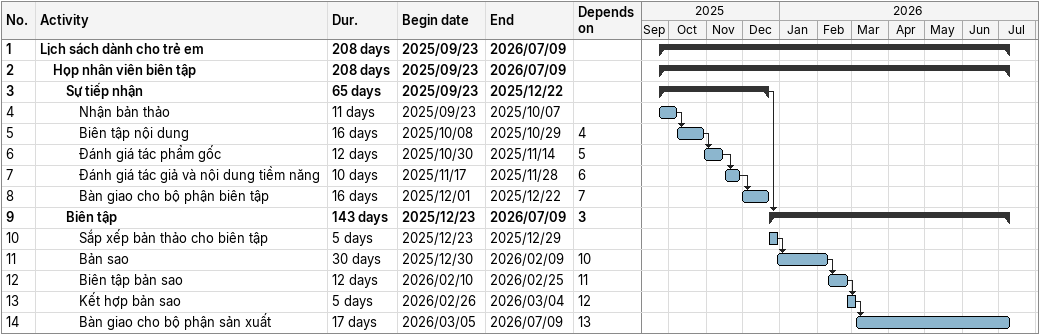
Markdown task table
| ID | Level | Task | Duration | Start | Finish | Predecessors |
|---|---|---|---|---|---|---|
| 1 | 1 | **Lịch sách dành cho trẻ em** | 208d | 2025-09-23 | 2026-07-09 |  |
| 2 | 2 | **Họp nhân viên biên tập** | 208d | 2025-09-23 | 2026-07-09 |  |
| 3 | 3 | **Sự tiếp nhận** | 65d | 2025-09-23 | 2025-12-22 |  |
| 4 | 4 | Nhận bản thảo | 11d | 2025-09-23 | 2025-10-07 |  |
| 5 | 4 | Biên tập nội dung | 16d | 2025-10-08 | 2025-10-29 | 4 |
| 6 | 4 | Đánh giá tác phẩm gốc | 12d | 2025-10-30 | 2025-11-14 | 5 |
| 7 | 4 | Đánh giá tác giả và nội dung tiềm năng | 10d | 2025-11-17 | 2025-11-28 | 6 |
| 8 | 4 | Bàn giao cho bộ phận biên tập | 16d | 2025-12-01 | 2025-12-22 | 7 |
| 9 | 3 | **Biên tập** | 143d | 2025-12-23 | 2026-07-09 | 3 |
| 10 | 4 | Sắp xếp bản thảo cho biên tập | 5d | 2025-12-23 | 2025-12-29 |  |
| 11 | 4 | Bản sao | 30d | 2025-12-30 | 2026-02-09 | 10 |
| 12 | 4 | Biên tập bản sao | 12d | 2026-02-10 | 2026-02-25 | 11 |
| 13 | 4 | Kết hợp bản sao | 5d | 2026-02-26 | 2026-03-04 | 12 |
| 14 | 4 | Bàn giao cho bộ phận sản xuất | 17d | 2026-03-05 | 2026-07-09 | 13 |
